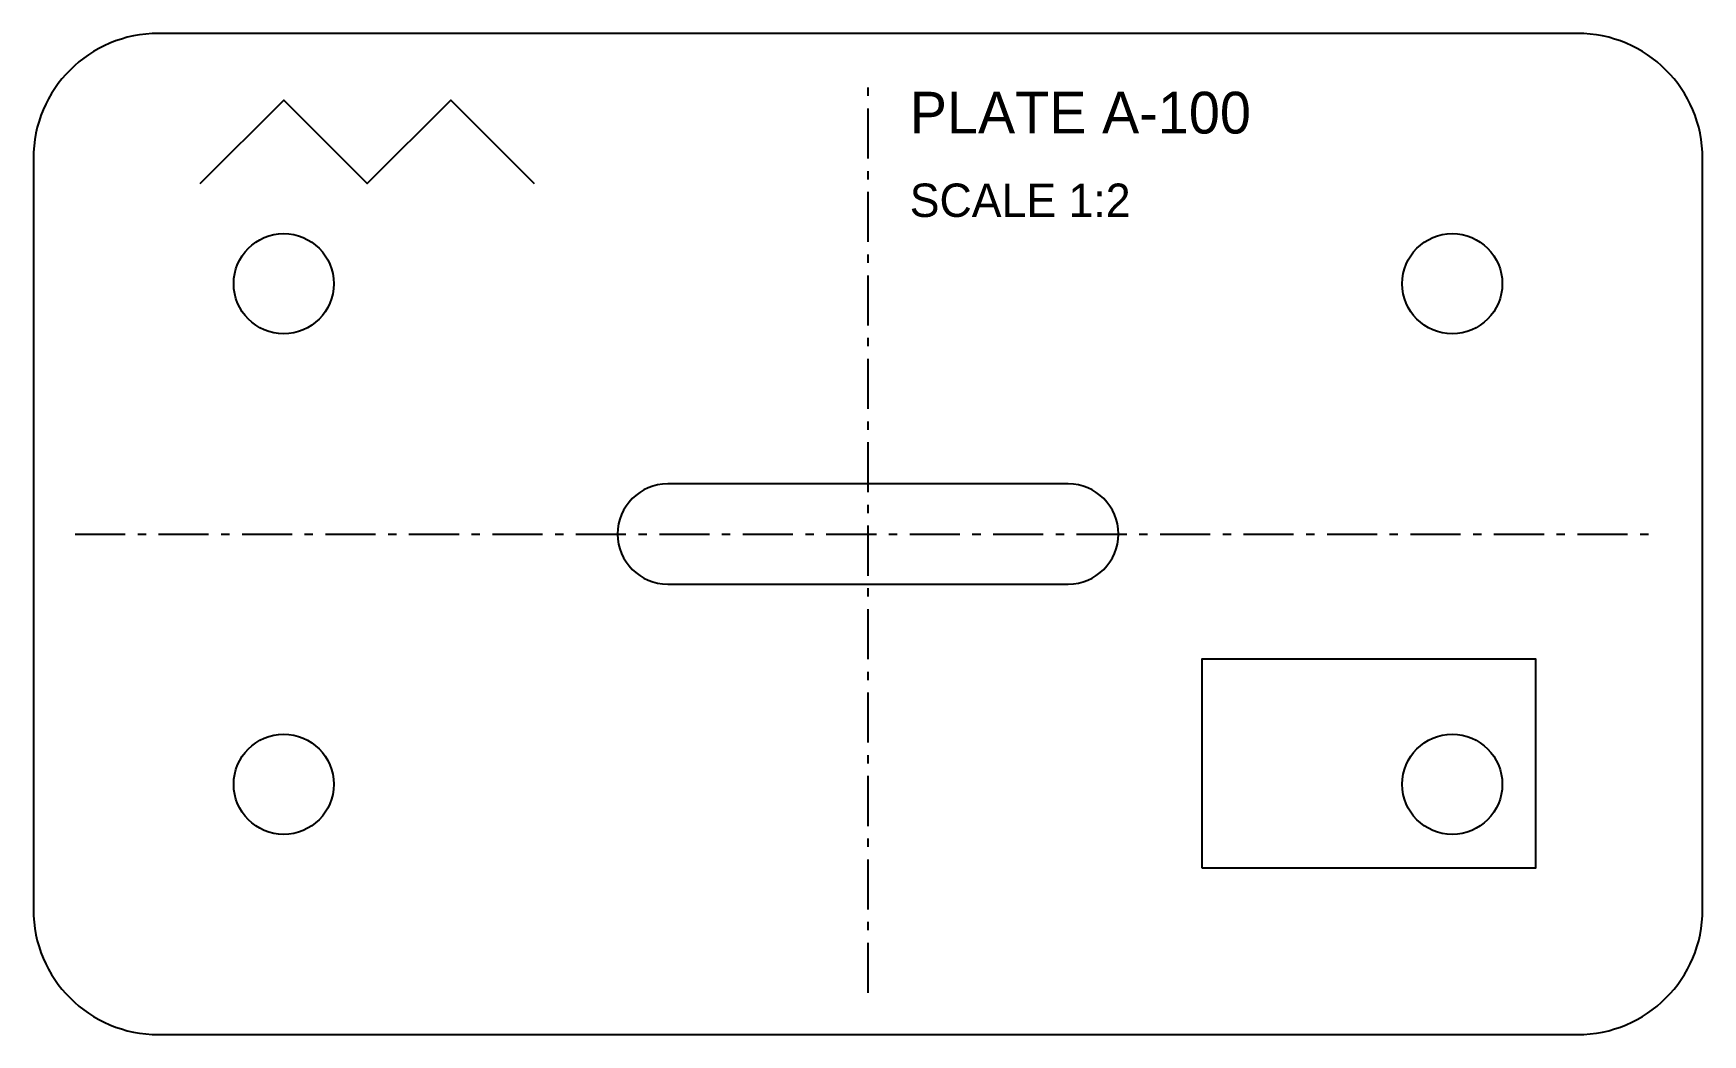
# Model space of a CAD drawing. Header units: millimetres. Extents: x 0 to 200, y 0 to 120.
import ezdxf

# ---------------------------------------------------------------- set-up
doc = ezdxf.new("R2010")
doc.units = ezdxf.units.MM
doc.linetypes.add('CENTER', pattern=[10, 6, -1.5, 1, -1.5])
for name, color, linetype in [('ANNOTATION', 2, 'CONTINUOUS'), ('CENTER', 5, 'CENTER'), ('DETAIL', 3, 'CONTINUOUS'), ('HOLES', 1, 'CONTINUOUS'), ('OUTLINE', 7, 'CONTINUOUS')]:
    doc.layers.add(name, color=color, linetype=linetype)

msp = doc.modelspace()

# ---------------------------------------------------------------- linework, layer by layer
at = {"layer": 'CENTER'}
for p, q in [((100, 5), (100, 115)), ((5, 60), (195, 60))]:
    msp.add_line(p, q, dxfattribs=at)
at = {"layer": 'DETAIL'}
msp.add_lwpolyline([(20, 102), (30, 112), (40, 102), (50, 112), (60, 102)], dxfattribs=at)
msp.add_lwpolyline([(140, 20), (180, 20), (180, 45), (140, 45)], close=True, dxfattribs=at)
at = {"layer": 'HOLES'}
for p, q in [((124, 66), (76, 66)), ((76, 54), (124, 54))]:
    msp.add_line(p, q, dxfattribs=at)
for centre in [(30, 90), (170, 90), (30, 30), (170, 30)]:
    msp.add_circle(centre, 6, dxfattribs=at)
for centre, start, end in [((76, 60), 90, 270), ((124, 60), 270, 90)]:
    msp.add_arc(centre, 6, start, end, dxfattribs=at)
at = {"layer": 'OUTLINE'}
for p, q in [((185, 120), (15, 120)), ((0, 105), (0, 15)), ((200, 15), (200, 105)), ((15, 0), (185, 0))]:
    msp.add_line(p, q, dxfattribs=at)
for centre, start, end in [((15, 105), 90, 180), ((185, 105), 0, 90), ((15, 15), 180, 270), ((185, 15), 270, 360)]:
    msp.add_arc(centre, 15, start, end, dxfattribs=at)

# ---------------------------------------------------------------- texts
at = {"layer": 'ANNOTATION'}
for s, height, p in [('PLATE A-100', 5, (105, 108)), ('SCALE 1:2', 4, (105, 98))]:
    msp.add_text(s, height=height, dxfattribs=at).set_placement(p)

doc.saveas('drawing.dxf')
